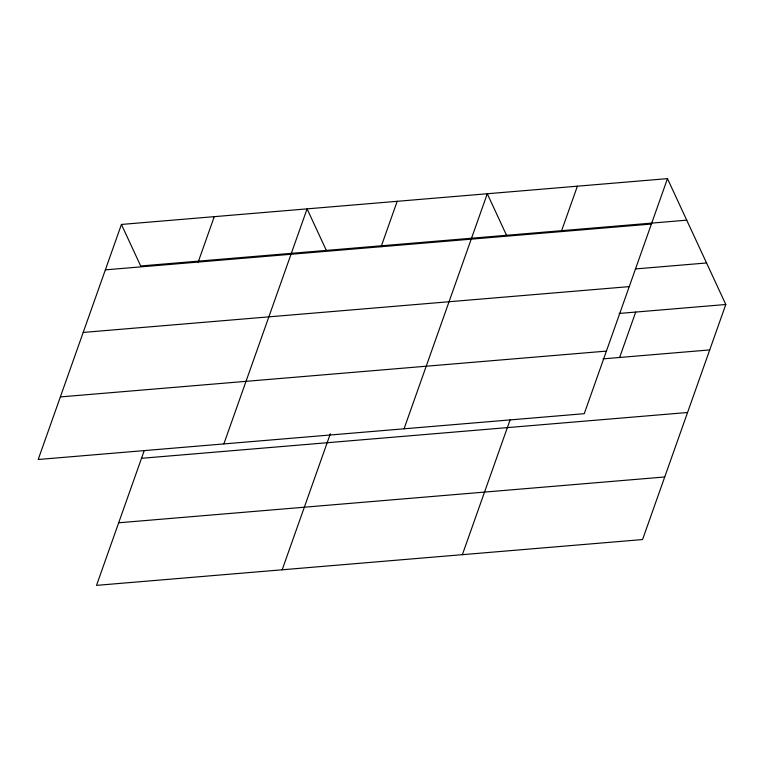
<?xml version="1.0" encoding="UTF-8"?>
<svg xmlns="http://www.w3.org/2000/svg" width="764" height="764" viewBox="0 0 764 764"><rect width="100%" height="100%" fill="white"/><g stroke="black" fill="none" stroke-linecap="round" stroke-linejoin="round"><path stroke-width="1.15" d="M121.438 224.444L38.2 459.498L584.25 413.687L667.478 178.633L121.438 224.444L140.681 265.977L686.731 220.175M198.182 262.071L214.264 216.651M144.281 450.483L96.522 585.367L642.562 539.556L725.8 304.502L667.478 178.633M223.852 443.922L307.09 208.868L326.333 250.401M381.112 246.724L397.194 201.304M282.174 569.791L330.334 433.79M404.051 428.805L487.289 193.75L506.532 235.283M561.301 231.607L577.383 186.187M462.373 554.674L510.132 419.799M619.623 357.476L635.705 312.065M105.356 269.854L651.396 224.043M635.428 268.938L706.557 262.969M83.19 332.435L629.24 286.624M619.107 313.46L725.8 304.502M60.366 396.917L606.406 351.106M603.025 358.87L709.718 349.922M141.512 458.304L687.552 412.503M118.678 522.786L664.728 476.975"/></g></svg>
